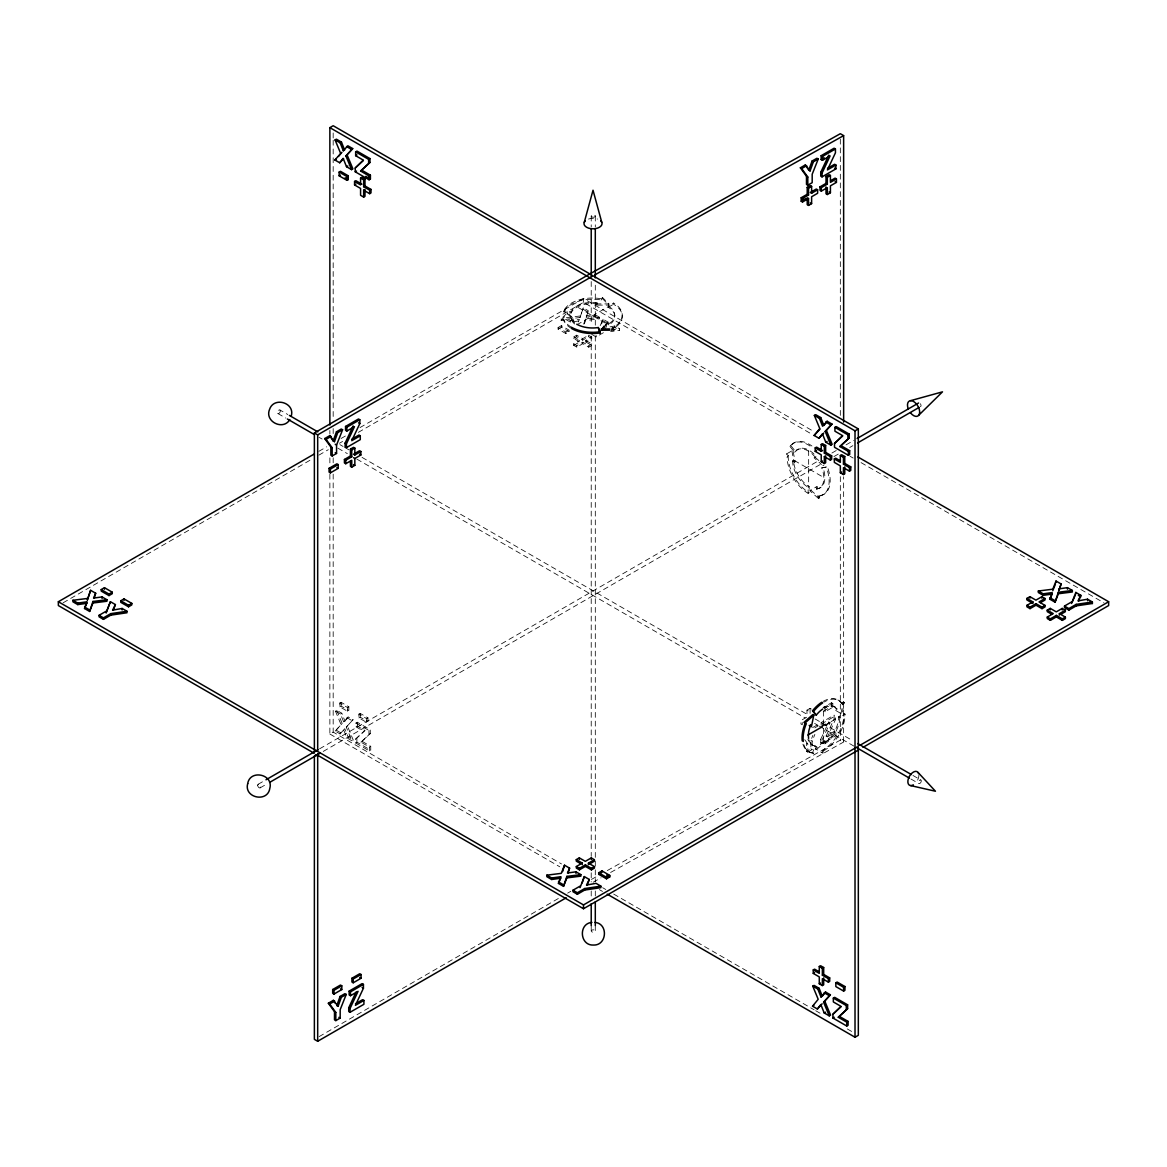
<?xml version="1.0" encoding="UTF-8"?>
<svg xmlns="http://www.w3.org/2000/svg" width="1167" height="1167" viewBox="0 0 1167 1167"><rect width="100%" height="100%" fill="white"/><g stroke="black" fill="none" stroke-linecap="round" stroke-linejoin="round"><path stroke-width="0.75" stroke-dasharray="5 3.75" d="M786.441 453.978L788.265 455.611L787.127 456.953A29.7 17.155 60 0 0 808.133 493.335L809.183 492.737L809.183 486.61A22.217 12.822 60 0 1 794.012 464.408L793.575 460.309L792.524 460.921L792.962 465.02A22.217 12.822 60 0 0 808.133 487.223L808.133 493.335M788.265 455.611L788.177 456.341A29.7 17.155 60 0 0 809.183 492.737M821.874 752.627L823.056 749.943A29.7 17.155 -60 0 0 844.062 713.562L845.112 714.16A29.7 17.155 -60 0 1 824.106 750.541L822.37 750.235M823.785 743.291L824.223 741.133L825.273 741.731L824.836 743.89L823.785 743.291L827.111 740.855A22.217 12.822 -60 0 0 838.767 716.611L844.062 713.562M823.421 750.833L822.925 753.24L815.441 748.922L824.223 741.133M840.984 713.518L843.347 702.009L844.397 702.622L842.034 714.116L834.551 709.799L836.199 708.34L837.25 708.952L835.601 710.411M808.935 739.747A22.217 12.822 -60 0 0 816.244 746.53L813.603 753.357L812.553 752.759L815.193 745.932A22.217 12.822 -60 0 1 807.885 739.134M583.617 324.09L585.601 319.014L599.59 317.278L599.59 318.795L585.601 320.531L584.288 323.915M580.028 315.994L565.557 317.803L565.557 319.32L580.028 317.512L583.267 307.84L588.343 310.787L586.213 317.161L594.718 315.98L599.59 318.795M580.028 317.512L583.267 307.84M806.485 751.329L807.797 752.088L807.797 743.919L806.485 743.16L806.485 751.329L810.875 748.791L810.875 740.374L812.888 735.298M807.797 752.088L812.188 749.55L812.188 741.133L814.872 734.349M578.307 321.946L579.415 319.379L570.415 320.619L565.557 317.803M586.213 317.161L588.343 310.787M600.217 325.593L603.062 319.218L608.065 322.107L605.25 329.211M601.647 323.915L603.062 319.218M820.737 739.222L828.774 722.023L830.087 722.781L822.049 739.98L822.049 743.758L820.737 743L820.737 739.222L822.049 739.98M826.105 736.056L834.128 718.945L834.128 715.094L835.441 715.852L835.441 719.703L827.418 736.815L826.105 736.056L834.595 731.155L835.908 731.913L835.908 735.764L822.049 743.758M605.95 326.293L608.065 322.107M343.638 721.877L344.951 721.118L341.814 713.227L336.723 710.295L335.41 711.053L340.501 713.985L343.638 721.877L348.189 716.903L353.047 719.718L346.263 727.129L351.923 740.768L353.236 740.009L347.576 726.37M344.951 721.118L348.189 716.903M336.723 710.295L342.179 723.452L335.192 731.096L340.049 733.912L344.79 728.689L348.145 737.063L353.236 740.009M340.049 733.912L344.79 728.689M335.192 731.096L342.179 723.452M346.263 727.129L353.047 719.718M571.538 328.496A29.7 17.155 0 0 1 563.851 320.808L561.035 320.254L561.035 319.043L567.468 312.61L573.887 319.043L573.887 320.254L571.48 320.254L571.48 319.043L573.887 319.043M561.035 320.254L567.468 313.821L567.468 312.61M563.851 311.925A29.7 17.155 0 0 1 600.232 299.802L601.136 300.021L602.478 297.468L608.911 303.901L608.911 305.112L596.045 305.112L597.241 302.691L592.544 302.326A22.217 12.822 0 0 0 571.086 311.837L563.851 310.714L563.851 311.925L571.086 313.048A22.217 12.822 0 0 1 592.544 303.537L597.241 303.901L597.241 302.691M596.045 305.112L597.241 303.901M601.136 300.021L602.478 297.468M605.075 325.141L607.686 322.544L608.882 324.966L611.785 322.778A22.217 12.822 0 0 0 608.255 307.3L608.255 306.09L613.55 303.026L613.55 304.237A29.7 17.155 0 0 1 613.55 328.496L612.763 328.846L614.119 330.188L612.763 327.635L613.55 327.285A29.7 17.155 0 0 0 613.55 303.026M604.2 327.227L607.686 322.544M355.57 739.149L364.921 730.484L357.306 726.078L355.993 726.837L355.993 722.986L357.306 722.227L370.275 729.725L370.275 733.562L360.939 742.168L369.428 747.084L370.741 746.326L370.741 750.162L369.428 750.921L355.57 742.927L355.57 739.149L364.921 730.484M360.939 742.168L370.275 733.562M823.056 701.425A29.7 17.155 -60 0 1 841.247 703.059L843.347 702.009M841.509 703.643L842.559 704.241L844.397 702.622M816.492 749.52L825.273 741.731M608.882 323.74L611.785 321.567A22.217 12.822 0 0 0 608.255 306.09M824.836 743.89L828.162 741.468A22.217 12.822 -60 0 0 839.817 717.224L845.112 714.16M318.81 451.352L326.702 446.801M341.041 438.515L345.768 435.802M359.932 427.618L583.5 298.548L813.749 431.469M63.091 602.814L312.493 458.821M318.81 455.174L328.292 449.703M339.466 443.256L342.617 441.432M358.357 432.344L583.5 302.355L812.174 434.387M558.074 327.548L561.327 325.666L569.117 330.159L569.117 331.676L565.849 333.558L558.074 329.065L558.074 327.548L565.849 332.041L569.117 330.159M558.074 329.065L561.327 327.183L569.117 331.676M576.834 324.834L608.255 306.688M608.255 307.3L613.55 304.237M573.653 336.942L579.663 340.414L579.663 341.931L573.653 338.459L573.653 336.942L576.673 335.192L582.683 338.663L588.649 335.221L591.742 337.015L591.742 338.518L585.79 341.96L585.79 340.458L591.742 337.015M573.653 338.459L576.673 336.709L582.683 340.18L588.649 336.738L591.742 338.518M585.79 340.458L591.8 343.915L591.8 345.432L588.766 347.183L582.756 343.711L576.79 347.153L573.697 345.374L573.697 343.857L579.663 340.414M573.697 345.374L579.663 341.931M573.697 343.857L576.79 345.636L582.756 342.194L588.766 345.665L591.8 343.915M591.727 334.375L596.118 336.898L603.412 332.697M339.743 703.045L341.056 702.286L348.845 706.779L348.845 710.543L347.533 711.301L339.743 706.808L339.743 703.045L347.533 707.538L348.845 706.779M793.283 443.358L794.333 442.745M815.31 457.187L812.203 453.905A22.217 12.822 60 0 0 794.537 452.154L789.942 446.45L790.993 445.838A29.7 17.155 60 0 1 811.926 446.013M339.743 706.808L341.056 706.05L348.845 710.543M797.032 449.835L798.082 449.237M340.501 713.985L341.814 713.227M794.537 452.154L795.588 451.556A22.217 12.822 60 0 1 813.253 453.307L816.36 456.574L814.099 457.872L821.539 464.481M792.524 460.921L794.173 462.38L795.223 461.767L792.874 450.272L785.391 454.59L787.214 456.209M358.867 714.146L360.18 713.387L367.97 717.88L367.97 721.644L366.657 722.402L358.867 717.909L358.867 714.146L366.657 718.624L367.97 717.88M329.867 474.225L329.867 734.028L333.178 732.117L561.502 863.945M358.867 717.909L360.18 717.151L367.97 721.644M258.111 784.312L264.413 780.679M319.583 748.82L817.702 461.242M831.896 453.044L836.622 450.316M846.075 444.86L853.967 440.309M260.153 787.856L266.455 784.209M323.215 751.446L821.32 463.868M833.938 456.589L838.665 453.861M849.707 447.486L852.858 445.663M822.881 465.677L823.931 465.064M816.141 486.989L816.579 489.148L819.249 488.317A22.217 12.822 60 0 0 821.743 467.865L827.374 466.844A29.7 17.155 60 0 1 819.686 495.552L817.994 496.092L818.49 498.484L819.54 497.886L819.044 495.479M355.993 722.986L368.962 730.469L370.275 729.725M821.743 467.865L827.374 466.844M355.57 742.927L356.883 742.168L370.741 750.162M808.133 487.223L809.183 486.61M816.579 489.148L820.299 487.718A22.217 12.822 60 0 0 822.793 467.267M819.249 488.317L820.299 487.718M822.998 494.808L824.048 494.195M806.966 710.149L810.073 708.354L811.386 709.113L808.279 710.907L806.966 710.149L806.966 717.034L800.956 720.491L800.956 723.992L802.269 724.751L802.269 721.25L800.956 720.491M832.83 703.497L831.517 702.738L823.727 707.231L825.04 707.99L832.83 703.497L832.83 707.275L825.04 711.768L823.727 711.009L831.517 706.516L832.83 707.275M821.16 725.145L821.16 722.577L834.128 715.094M821.16 722.577L822.472 723.336L835.441 715.852M821.16 726.428L828.774 722.023M823.581 725.991L839.292 716.917M830.087 722.781L822.472 727.187L822.472 723.336M827.418 736.815L835.908 731.913M820.737 743L834.595 735.006L834.595 731.155M319.087 1036.632L559.795 897.671M567.658 893.12L570.809 891.311M591.436 879.422L596.191 876.767M607.292 870.553L840.328 740.111L843.639 742.022L843.639 476.763M593.157 882.223L601.093 877.788M610.604 872.464L843.639 742.022M610.02 326.848L614.79 325.987L619.619 328.788L619.619 330.305L610.618 331.632M611.61 328.073L614.79 327.504L619.619 330.305M610.618 330.115L619.619 328.788M586.213 315.644L594.718 314.463L599.59 317.278M565.557 319.32L570.415 322.136L579.415 320.896L579.415 319.379M596.045 303.901L608.911 303.901M561.035 319.043L563.851 319.598A29.7 17.155 0 0 0 571.538 327.285M611.202 328.977L614.119 328.977M611.202 330.188L614.119 330.188M817.994 496.092L818.636 496.15A29.7 17.155 60 0 0 826.324 467.456M601.136 298.81L600.232 298.592A29.7 17.155 0 0 0 563.851 310.714M850.014 456.239L853.165 458.048M861.056 462.613L1103.924 602.828M583.267 309.357L588.343 312.304M603.062 320.735L608.065 323.624M578.263 307.519L608.255 324.834M794.377 460.527L824.369 477.843M585.79 341.96L591.8 345.432M837.906 699.952L838.956 700.565M823.056 707.538A22.217 12.822 -60 0 1 834.157 706.443L837.25 708.952M838.767 716.611L839.817 717.224M834.128 718.945L835.441 719.703M279.934 409.996A2.042 1.182 -60 0 1 279.278 413.147A2.042 1.182 -60 0 1 277.513 412.126A2.042 1.182 -60 0 1 279.934 409.996L287.826 414.548M339.918 444.627L343.069 446.45M344.659 447.355L349.385 450.097M362.018 457.376L808.775 715.313M815.091 718.96L852.975 740.841M912.973 775.471L920.865 780.023A2.042 1.182 -60 0 1 920.209 783.188A2.042 1.182 -60 0 1 918.444 782.167A2.042 1.182 -60 0 1 920.865 780.023M277.892 413.526L285.784 418.078M318.927 437.231L322.092 439.04M337.876 448.157L347.343 453.627M356.825 459.098L805.157 717.938M814.624 723.409L817.79 725.232M819.365 726.151L854.098 746.194M910.931 779.002L918.823 783.568M810.875 740.374L812.188 741.133M815.193 745.932L816.244 746.53M811.94 744.925L812.991 745.523M810.875 748.791L812.188 749.55M808.206 751.417L809.256 752.015M346.876 717.661L351.734 720.477M355.993 726.837L363.608 731.242M362.251 741.41L370.741 746.326M336.504 730.338L341.362 733.153M351.923 740.768L346.832 737.821L343.477 729.448M602.624 887.693L605.79 889.517M613.682 894.068L814.128 1009.805M815.704 1010.71L820.445 1013.452M847.271 1028.929L853.588 1032.576M329.867 734.028L559.766 866.775M599.327 889.604L602.478 891.428M815.149 457.274L819.905 461.49M793.575 460.309L795.223 461.767M810.759 490.096L819.54 497.886M818.49 498.484L809.708 490.694L817.192 486.376L817.629 488.535M834.157 706.443L836.199 708.34M602.478 298.679L608.911 305.112M607.686 323.755L608.882 324.966M567.468 313.821L573.887 320.254M790.993 445.838L795.588 451.556M804.734 739.688L807.797 743.919M571.48 319.043L573.303 321.567A22.217 12.822 0 0 0 576.834 324.222M571.48 320.254L573.303 322.778A22.217 12.822 0 0 0 576.834 325.433M842.559 704.241L842.297 703.657A29.7 17.155 -60 0 0 824.106 702.038M335.41 711.053L340.866 724.211M791.824 450.87L794.173 462.38M840.328 139.15L840.328 416.604M840.328 476.676L840.328 740.111M831.517 702.738L831.517 706.516M825.04 707.99L825.04 711.768M823.581 711.141L823.581 744.123M810.073 708.354L810.073 715.24M808.658 450.637L808.658 486.916M622.244 315.163L622.244 316.374M614.79 325.987L614.79 327.504M614.761 315.163L614.761 316.374M612.763 327.635L612.763 328.846M596.118 335.396L596.118 336.898M595.301 216.055L595.301 226.967M595.301 285.186L595.301 325.199M595.301 336.125L595.301 881.902M595.301 890.99L595.301 896.446M595.301 925.562L595.301 931.018A2.042 1.182 0 0 1 592.238 932.039A2.042 1.182 0 0 1 592.238 929.997A2.042 1.182 0 0 1 595.301 931.018M594.718 314.463L594.718 315.98M591.217 216.055L591.217 226.967M591.217 281.539L591.217 325.199M591.217 336.125L591.217 856.432M591.217 872.799L591.217 881.902M591.217 890.99L591.217 896.446M591.217 925.562L591.217 931.018M588.766 345.665L588.766 347.183M588.649 335.221L588.649 336.738M585.601 319.014L585.601 320.531M583.5 298.548L583.5 302.355M582.683 338.663L582.683 340.18M582.756 342.194L582.756 343.711M576.673 335.192L576.673 336.709M576.79 345.636L576.79 347.153M571.086 311.837L571.086 313.048M570.415 320.619L570.415 322.136M565.849 332.041L565.849 333.558M563.719 319.043L563.719 320.254M561.327 325.666L561.327 327.183M369.428 747.084L369.428 750.921M368.962 730.469L368.962 734.32M366.657 718.624L366.657 722.402M360.18 713.387L360.18 717.151M357.306 722.227L357.306 726.078M356.883 738.39L356.883 742.168M347.533 707.538L347.533 711.301M341.056 702.286L341.056 706.05M333.178 132.98L333.178 138.421M333.178 140.23L333.178 419.493M333.178 428.566L333.178 433.993M333.178 457.785L333.178 463.241M333.178 474.138L333.178 732.117M329.867 430.463L329.867 434.095M329.867 457.887L329.867 465.152M920.34 403.738A2.042 1.182 60 0 1 920.34 406.627M789.942 446.45A29.7 17.155 60 0 1 812.247 447.661M824.106 708.15A22.217 12.822 -60 0 1 835.207 707.056M813.603 753.357A29.7 17.155 -60 0 1 803.275 741.483M812.553 752.759A29.7 17.155 -60 0 1 802.765 743.671M588.504 219.06A9.044 5.222 0 0 1 597.533 219.06M918.881 775.282A7.804 4.508 -60 0 1 916.124 782.401M816.915 725.13L812.072 727.931L813.384 728.689L818.227 725.889L816.915 725.13M257.688 785.26A2.042 1.182 60 0 0 259.862 787.944A2.042 1.182 60 0 0 259.862 785.055A2.042 1.182 60 0 0 257.688 785.26M591.815 216.887A2.042 1.182 0 0 0 595.243 216.362A2.042 1.182 0 0 0 592.734 214.918A2.042 1.182 0 0 0 591.815 216.887"/><path stroke-width="1.5" d="M291.312 415.817C295.061 402.6 273.822 396.415 269.592 409.34C264.296 421.579 283.304 430.959 289.839 419.551M810.365 726.122L810.686 724.576M803.275 741.483A29.7 17.155 -60 0 1 805.916 724.663L806.339 723.788L803.932 722.402L812.728 714.612L813.778 715.225L811.415 726.72L809.169 725.422M584.288 222.241L593.026 190.221L601.749 222.241M810.219 726.034L808.935 730.352A22.217 12.822 -60 0 0 808.629 738.375M334.462 441.68L333.149 440.922L336.446 431.805L341.275 429.018L342.587 429.777L336.563 445.006L336.563 453.438L332.172 455.961L330.859 455.218L330.859 447.034L324.718 438.573L329.721 435.685L334.462 441.68L337.759 432.563L342.587 429.777M340.078 996.458L336.767 1005.575L338.08 1006.333L341.391 997.216L346.22 994.43L344.907 993.671L340.078 996.458L341.391 997.216M810.088 170.922L808.775 170.163L812.072 161.046L816.915 158.26L818.227 159.018L812.188 174.248L812.188 182.679L807.797 185.203L806.485 184.459L806.485 176.275L800.358 167.815L805.347 164.926L810.088 170.922L813.384 161.805L818.227 159.018M89.64 611.45L92.952 601.472L106.926 599.736L106.926 601.253L92.952 602.989L89.64 611.45L84.549 608.518L86.766 601.836L77.751 603.076L72.894 600.276L72.894 601.793L77.751 604.594L86.766 603.354L86.766 601.836M563.544 886.351L566.856 876.373L580.845 874.637L580.845 876.154L566.856 877.89L563.544 886.351L558.453 883.404L560.671 876.738L551.67 877.978L546.812 875.177L546.812 876.68L551.67 879.495L560.671 878.255L560.671 876.738M1055.056 602.187L1058.367 592.223L1072.342 590.473L1072.342 591.99L1058.367 593.74L1055.056 602.187L1049.964 599.255L1052.182 592.573L1043.181 593.813L1038.324 591.013L1038.324 592.53L1043.181 595.33L1052.182 594.091L1049.964 599.255M90.603 590.312L87.365 599.984L90.603 590.312L95.679 593.244L94.264 598M346.22 994.43L340.18 1009.659L340.18 1018.091L335.804 1020.614L334.491 1019.856L334.491 1011.687L328.35 1003.226L333.354 1000.338L338.08 1006.333M568.183 872.901L569.598 868.146L564.507 865.214L561.283 873.354L546.812 875.177M562.582 871.618L564.507 865.214M1061.095 583.981L1058.98 590.356L1061.095 583.981L1056.018 581.049L1052.794 589.204L1038.324 591.013M1052.794 590.721L1055.376 584.2M84.549 608.518L86.766 603.354M558.453 883.404L560.671 878.255M95.679 593.244L93.55 598.102L102.054 596.92L106.926 599.736M569.598 868.146L567.468 873.004L575.973 871.822L580.845 874.637M110.398 601.691L106.139 612.748L110.398 601.691L115.402 604.579L113.287 610.283M580.057 887.649L584.317 876.577L589.32 879.466L587.205 885.169M582.187 882.879L584.317 876.577M1071.554 603.485L1075.828 592.428L1080.817 595.316L1078.702 601.02M1072.269 601.895L1075.113 595.535M351.88 439.113L358.969 435.028L360.282 435.787L360.282 439.638L346.424 447.632L345.111 446.873L345.111 443.095L353.149 425.911M346.424 447.632L346.424 443.854L354.462 426.67L346.847 431.061L345.534 430.302L345.534 426.451L358.502 418.968L359.815 419.726L359.815 423.577L351.778 440.688L360.282 435.787M355.512 1003.766L362.601 999.681L363.914 1000.44L363.914 1004.291L350.042 1012.285L348.729 1011.526L348.729 1007.748L356.037 992.125M350.042 1012.285L350.042 1008.507L358.079 991.323L350.465 995.714L349.152 994.955L349.152 991.104L362.12 983.621L363.433 984.379L363.433 988.23L355.41 1005.341L363.914 1000.44M827.52 168.354L834.595 164.27L835.908 165.028L835.908 168.879L822.049 176.873L820.737 176.115L820.737 172.337L828.774 155.153M822.049 176.873L822.049 173.095L830.087 155.911L822.472 160.302L821.16 159.543L821.16 155.692L834.128 148.209L835.441 148.968L835.441 152.819L827.418 169.93L835.908 165.028M805.288 723.175L804.865 724.065A29.7 17.155 -60 0 0 802.225 740.87M115.402 604.579L112.586 610.151L122.127 608.459L126.97 611.245L126.97 612.763L110.763 615.155L103.455 619.371L99.064 616.832L99.064 615.315L106.139 611.231M589.32 879.466L586.505 885.053L596.045 883.346L600.874 886.147L600.874 887.664L584.667 890.056L577.373 894.272L572.982 891.734L572.982 890.217L580.057 886.132M1080.817 595.316L1078.002 600.888L1087.542 599.196L1092.385 601.982L1092.385 603.499L1076.178 605.892L1068.87 610.108L1064.479 607.569L1064.479 606.052L1071.554 601.968M343.302 150.747L344.615 149.989L341.464 142.097L336.388 139.165L335.075 139.923L340.151 142.855L343.302 150.747L347.839 145.773L352.711 148.588L345.913 155.984L351.588 169.623L352.901 168.879L347.226 155.226M827.111 421.272L822.575 426.247L819.424 418.34L814.347 415.408L815.66 414.65L820.737 417.582L823.887 425.488L827.111 421.272L831.983 424.073L825.2 431.484L830.86 445.123L832.173 444.364L826.513 430.725M820.984 996.983L822.297 996.224L819.146 988.318L814.07 985.386L812.757 986.144L817.834 989.076L820.984 996.983L825.521 992.008L830.393 994.809L823.596 1002.22L829.27 1015.859L830.583 1015.1L824.909 1001.461M822.297 996.224L825.521 992.008M338.43 156.451L341.829 152.323L334.856 159.967L339.714 162.767L343.142 158.318L346.497 166.691L351.588 169.623M343.594 158.668L339.714 162.767M814.347 415.408L819.788 428.566L814.128 435.466L818.986 438.267L822.414 433.803L825.769 442.191L830.86 445.123M823.727 433.045L818.986 438.267M812.757 986.144L818.198 999.302L812.538 1006.202L817.396 1009.003L820.824 1004.539L824.179 1012.927L829.27 1015.859M822.137 1003.795L817.396 1009.003M345.913 155.984L352.711 148.588M819.978 429.193L814.128 435.466M825.2 431.484L831.983 424.073M823.596 1002.22L830.393 994.809M609.743 330.188L601.253 330.188L604.2 326.016M601.253 330.188L604.2 327.227M355.235 168.004L363.273 160.098L355.658 155.707L355.658 151.856L356.971 151.097L369.939 158.581L369.939 162.432L360.603 171.038L369.093 175.94L370.406 175.181L370.406 179.032L369.093 179.791L355.235 171.797L355.235 168.004L363.433 160.477M834.507 443.504L842.545 435.597L834.93 431.207L834.93 427.355L836.243 426.597L849.211 434.08L849.211 437.931L839.875 446.538L848.365 451.439L849.678 450.681L849.678 454.532L848.365 455.29L834.507 447.282L834.507 443.504L842.705 435.962M918.867 415.116L942.498 391.849L910.537 400.675M832.917 1014.24L840.955 1006.333L833.34 1001.942L833.34 998.091L834.653 997.333L847.621 1004.816L847.621 1008.667L838.285 1017.274L846.775 1022.175L848.088 1021.417L848.088 1025.268L846.775 1026.026L832.917 1018.018L832.917 1014.24L841.115 1006.713M360.603 171.038L369.939 162.432M839.875 446.538L849.211 437.931M838.285 1017.274L847.621 1008.667M804.982 723.015L813.778 715.225M329.867 425.036L329.867 127.641L333.178 125.73L592.063 275.193M340.151 142.855L341.464 142.097M334.856 159.967L336.169 159.208M355.658 155.707L356.971 154.948M346.497 166.691L347.81 165.933M339.159 172.06L340.472 171.301L348.262 175.794L348.262 179.558L346.949 180.316L339.159 175.823L339.159 172.06L346.949 176.553L348.262 175.794M339.159 175.823L340.472 175.065M355.658 151.856L368.626 159.339L369.939 158.581M355.235 171.797L356.548 171.038M363.666 197.092L363.666 190.206L364.979 189.448L364.979 196.333L363.666 197.092L360.574 195.312L360.574 188.427L354.564 184.955L354.564 181.454L355.877 180.695L361.887 184.167M354.564 181.454L360.574 184.926L360.574 178.04L361.887 177.282L364.979 179.076L364.979 185.961L370.989 189.419L370.989 192.92L369.676 193.678L363.666 190.206M354.564 184.955L355.877 184.196M360.574 178.04L363.666 179.835L364.979 179.076M363.666 179.835L363.666 186.72L364.979 185.961M363.666 186.72L369.676 190.177L370.989 189.419M314.375 752.846L314.375 432.972L589.846 273.924L840.328 133.709L843.639 135.62L843.639 422.133M314.375 432.972L317.687 434.883L593.157 275.835L858.328 428.916L858.328 746.253M324.718 438.573L326.031 439.332L331.034 436.443M345.534 426.451L346.847 427.21L359.815 419.726M821.16 155.692L822.472 156.451L835.441 148.968M800.358 167.815L801.671 168.573L806.66 165.685M821.16 159.543L824.208 157.793M313.835 753.051L58.35 605.556L58.35 601.734L314.083 454.094M101.223 589.583L104.476 587.701L112.265 592.194L112.265 593.711L108.998 595.593L101.223 591.1L101.223 589.583L108.998 594.076L112.265 592.194M350.436 461.228L350.436 466.392L351.748 467.15L351.748 460.265L345.738 463.737L344.425 462.978L344.425 459.477L350.436 456.005L350.436 449.12L353.528 447.34L354.841 448.099L354.841 454.984L353.528 454.226L359.538 450.754L360.851 451.512L360.851 455.013L354.841 458.471L353.528 457.712M350.436 449.12L351.748 449.878L354.841 448.099M808.527 198.521L802.517 201.993L801.204 201.235L801.204 197.734L807.214 194.276L807.214 187.391L810.306 185.597L811.619 186.355L811.619 193.241L810.306 192.482L816.317 189.01L817.629 189.769L817.629 193.27L811.619 196.742L811.619 203.627L808.527 205.407L807.214 204.648L807.214 197.763L808.527 198.521L808.527 205.407M827.33 194.524L827.33 187.639L821.32 191.111L820.007 190.352L820.007 186.851L826.017 183.379L826.017 176.494L829.11 174.714L830.423 175.473L830.423 182.358L836.433 178.887L836.433 182.388L830.423 185.845L830.423 192.73L827.33 194.524L826.017 193.766L826.017 186.88M807.214 187.391L808.527 188.15L811.619 186.355M826.017 176.494L827.33 177.253L830.423 175.473M329.079 468.317L336.869 463.824L338.182 464.583L338.182 468.361L330.392 472.854L329.079 472.095L329.079 468.317L330.392 469.076L338.182 464.583M344.425 459.477L345.738 460.236L351.748 456.764L351.748 449.878M354.841 454.984L360.851 451.512M830.612 180.725L835.12 178.128L836.433 178.887M801.204 197.734L802.517 198.492L808.527 195.02L808.527 188.15M811.619 193.241L817.629 189.769M820.007 186.851L821.32 187.61L827.33 184.138L827.33 177.253M801.204 201.235L805.711 198.638M351.748 467.15L354.841 465.356L354.841 458.471M120.755 600.786L124.023 598.904L131.813 603.397L131.813 604.914L128.545 606.796L120.755 602.303L120.755 600.786L128.545 605.279L131.813 603.397M99.064 615.315L103.455 617.854L110.763 613.638L126.97 611.245M819.424 418.34L820.737 417.582M815.222 447.865L816.535 447.107L822.545 450.579L821.232 451.337L815.222 447.865L815.222 451.366L821.232 454.838L821.232 461.724L824.34 463.503L825.653 462.745L825.653 455.874L824.34 456.618L824.34 463.503M821.232 451.337L821.232 444.452L822.545 443.693L825.653 445.488L825.653 452.373L831.663 455.845L831.663 459.331L830.35 460.09L824.34 456.618M825.769 442.191L827.082 441.432M815.222 451.366L816.535 450.608M821.232 444.452L824.34 446.246L825.653 445.488M834.93 427.355L847.898 434.839L849.211 434.08M329.867 127.641L855.017 430.827L858.328 428.916M824.34 446.246L824.34 453.132L825.653 452.373M265.988 779.775L318.007 749.739M857.118 438.486L918.589 402.994M821.232 461.724L822.545 460.965M824.34 453.132L830.35 456.603L831.663 455.845M269.621 782.401L320.05 753.269M857.585 442.935L919.056 407.443M844.762 466.902L844.762 473.787L843.449 474.546L840.342 472.752L840.342 465.866L834.332 462.395L834.332 458.908L835.645 458.15L840.152 460.746M834.332 458.908L840.342 462.38L840.342 455.495L841.655 454.736L844.762 456.516L844.762 463.401L850.772 466.873L850.772 470.374L849.459 471.132L843.449 467.661L843.449 474.546M840.342 455.495L843.449 457.274L844.762 456.516M843.449 457.274L843.449 464.16L844.762 463.401M840.342 472.752L841.655 471.993M843.449 464.16L849.459 467.631L850.772 466.873M351.923 978.252L359.713 973.759L361.026 974.503L361.026 978.282L353.236 982.774L351.923 982.016L351.923 978.252L353.236 978.996L361.026 974.503M332.683 989.528L340.472 985.036L341.785 985.794L341.785 989.558L333.995 994.051L332.683 993.292L332.683 989.528L333.995 990.287L341.785 985.794M1026.887 598.423L1032.897 601.895L1032.897 603.412L1026.887 599.94L1026.887 598.423L1029.921 596.673L1035.931 600.144L1041.883 596.702L1044.99 598.496L1044.99 600.013L1040.512 602.595M580.787 863.74L576.279 861.144L576.279 859.627L579.313 857.876L585.323 861.348L591.29 857.905L594.382 859.7L594.382 861.217L589.904 863.784M328.35 1003.226L329.663 1003.985L334.666 1001.096M349.152 991.104L350.465 991.862L363.433 984.379M1044.99 598.496L1039.024 601.939L1045.034 605.41L1045.034 606.928L1042.014 608.663L1036.004 605.206L1030.038 608.649L1026.931 606.855L1026.931 605.337L1032.897 601.895M588.416 864.645L588.416 863.142L594.426 866.6L594.426 868.117L591.406 869.867L585.396 866.395L579.43 869.838L576.323 868.058L576.323 866.541L582.289 863.099L582.289 864.616M807.87 735.05L822.006 726.895M1026.931 605.337L1030.038 607.132L1036.004 603.689L1042.014 607.161L1045.034 605.41M576.323 866.541L579.43 868.321L585.396 864.878L591.406 868.35L594.426 866.6M588.416 863.142L594.382 859.7M1051.744 614.25L1047.237 611.654L1047.237 610.137L1050.271 608.386L1056.281 611.858L1062.233 608.415L1065.34 610.21L1065.34 611.712L1060.861 614.294M598.715 872.799L601.982 870.918L609.758 875.41L609.758 876.928L606.504 878.809L598.715 874.316L598.715 872.799L606.504 877.292L609.758 875.41M598.715 874.316L600.888 873.062M1059.373 615.155L1059.373 613.638L1065.383 617.11L1065.383 618.627L1062.349 620.377L1056.339 616.905L1050.388 620.348L1047.28 618.568L1047.28 617.051L1053.247 613.609L1047.237 610.137M314.375 755.939L314.375 1039.359L317.687 1041.27L566.258 897.759M1047.28 617.051L1050.388 618.831L1056.339 615.388L1062.349 618.86L1065.383 617.11M1059.373 613.638L1065.34 610.21M1064.479 606.052L1068.87 608.591L1076.178 604.375L1092.385 601.982M572.982 890.217L577.373 892.755L584.667 888.539L600.874 886.147M58.35 601.734L583.5 904.921L857.22 746.895M859.889 745.348L1108.65 601.734L1108.65 605.556L863.04 747.347M318.562 755.778L583.5 908.743L858.328 750.075M823.683 977.917L823.683 984.802L822.37 985.561L819.278 983.766L819.278 976.881L813.268 973.409L813.268 969.908L814.581 969.15L819.088 971.761M813.268 969.908L819.278 973.38L819.278 966.495L820.591 965.736L823.683 967.531L823.683 974.416L829.693 977.888L829.693 981.374L828.38 982.133L822.37 978.675L822.37 985.561M813.268 973.409L814.581 972.651M819.278 966.495L822.37 968.289L823.683 967.531M822.37 968.289L822.37 975.174L823.683 974.416M819.278 983.766L820.591 983.008M822.37 975.174L828.38 978.646L829.693 977.888M817.834 989.076L819.146 988.318M835.835 982.804L837.147 982.045L844.937 986.538L844.937 990.316L843.624 991.075L835.835 986.582L835.835 982.804L843.624 987.297L844.937 986.538M812.538 1006.202L813.851 1005.443M824.179 1012.927L825.492 1012.168M833.34 998.091L846.308 1005.575L847.621 1004.816M832.917 1018.018L834.23 1017.259M607.219 894.155L855.017 1037.23L858.328 1035.319L858.328 747.536M594.747 274.945L843.639 135.62M591.917 922.397C578.234 923.505 579.736 945.708 593.39 945.051C607.044 945.708 608.547 923.505 594.878 922.397M1058.98 588.839L1067.469 587.657L1072.342 590.473M72.894 600.276L87.365 598.467M601.253 328.977L609.743 328.977M910.596 785.581L935.438 791.226L918.137 772.525M834.595 168.121L835.908 168.879M812.072 161.046L813.384 161.805M820.737 172.337L822.049 173.095M835.12 181.629L836.433 182.388M826.017 183.379L827.33 184.138M806.485 176.275L807.797 177.034L807.797 185.203M829.11 191.971L830.423 192.73M807.214 194.276L808.527 195.02M810.306 202.868L811.619 203.627M825.798 422.031L830.671 424.832M346.526 146.531L351.398 149.347M841.188 445.779L849.678 450.681M361.916 170.28L370.406 175.181M857.905 456.968L1108.65 601.734M365.782 176.363L370.406 179.032M1078.323 595.389L1080.817 596.833M1089.963 602.099L1092.385 603.499M345.14 177.763L348.262 179.558M1049.964 597.737L1055.056 600.669M358.502 422.819L359.815 423.577M336.446 431.805L337.759 432.563M821.685 702.271A29.7 17.155 -60 0 0 812.553 710.747L816.244 715.108A22.217 12.822 -60 0 1 822.735 709.011M345.111 443.095L346.424 443.854M816.244 715.108L812.553 710.747M359.538 454.255L360.851 455.013M289.401 415.452L317.818 431.863M857.716 743.569L911.383 774.552M335.25 444.248L336.563 445.006M287.359 418.997L314.2 434.489M857.249 748.018L909.341 778.097M350.436 456.005L351.748 456.764M330.859 447.034L332.172 447.792L332.172 455.961M335.25 452.679L336.563 453.438M353.528 464.597L354.841 465.356M336.869 467.602L338.182 468.361M824.208 992.767L829.081 995.568M606.65 875.133L609.758 876.928M576.279 859.627L582.289 863.099M839.598 1016.515L848.088 1021.417M84.549 607L89.64 609.933M558.453 881.887L563.544 884.834M315.469 754.757L317.687 756.041M359.713 977.523L361.026 978.282M362.12 987.472L363.433 988.23M340.472 988.799L341.785 989.558M348.729 1007.748L350.042 1008.507M334.491 1011.687L335.804 1012.445L335.804 1020.614M338.868 1017.332L340.18 1018.091M801.671 168.573L807.797 177.034M326.031 439.332L332.172 447.792M329.663 1003.985L335.804 1012.445M805.347 164.926L808.775 170.163M329.721 435.685L333.149 440.922M333.354 1000.338L335.06 1002.949M576.834 324.222A22.217 12.822 0 0 0 598.292 327.548L600.232 332.931A29.7 17.155 0 0 1 571.538 328.496M600.232 332.931L598.292 327.548M335.075 139.923L340.516 153.081M1087.542 599.196L1087.542 600.713M1076.178 604.375L1076.178 605.892M1075.828 592.428L1075.828 593.945M1068.87 608.591L1068.87 610.108M1067.469 587.657L1067.469 589.175M1062.233 608.415L1062.233 609.933M1062.349 618.86L1062.349 620.377M1058.367 592.223L1058.367 593.74M1056.339 615.388L1056.339 616.905M1056.018 581.049L1056.018 582.566M1050.271 608.386L1050.271 609.903M1050.388 618.831L1050.388 620.348M1043.181 593.813L1043.181 595.33M1042.014 607.161L1042.014 608.663M1041.883 596.702L1041.883 598.219M1036.004 603.689L1036.004 605.206M1030.038 607.132L1030.038 608.649M1029.921 596.673L1029.921 598.19M855.017 430.827L855.017 1037.23M849.459 467.631L849.459 471.132M848.365 451.439L848.365 455.29M847.898 434.839L847.898 438.69M846.775 1022.175L846.775 1026.026M846.308 1005.575L846.308 1009.426M843.624 987.297L843.624 991.075M830.35 456.603L830.35 460.09M828.38 978.646L828.38 982.133M822.472 156.451L822.472 160.302M821.32 187.61L821.32 191.111M802.517 198.492L802.517 201.993M606.504 877.292L606.504 878.809M601.982 870.918L601.982 872.435M595.301 228.79L595.301 277.906M595.301 901.916L595.301 925.562M591.217 228.79L591.217 276.083M591.29 857.905L591.29 859.423M591.406 868.35L591.406 869.867M591.217 903.725L591.217 925.562M585.396 864.878L585.396 866.395M584.667 888.539L584.667 890.056M583.5 904.921L583.5 908.743M579.313 857.876L579.313 859.393M579.43 868.321L579.43 869.838M577.373 892.755L577.373 894.272M575.973 871.822L575.973 873.339M566.856 876.373L566.856 877.89M551.67 877.978L551.67 879.495M369.676 190.177L369.676 193.678M369.093 175.94L369.093 179.791M368.626 159.339L368.626 163.19M353.236 978.996L353.236 982.774M350.465 991.862L350.465 995.714M346.949 176.553L346.949 180.316M346.847 427.21L346.847 431.061M345.738 460.236L345.738 463.737M333.995 990.287L333.995 994.051M330.392 469.076L330.392 472.854M317.687 434.883L317.687 750.396M317.687 753.488L317.687 1041.27M128.545 605.279L128.545 606.796M124.023 598.904L124.023 600.422M122.127 608.459L122.127 609.976M110.763 613.638L110.763 615.155M108.998 594.076L108.998 595.593M104.476 587.701L104.476 589.218M103.455 617.854L103.455 619.371M102.054 596.92L102.054 598.438M92.952 601.472L92.952 602.989M77.751 603.076L77.751 604.594M600.232 331.72A29.7 17.155 0 0 1 571.538 327.285M813.603 711.345A29.7 17.155 -60 0 1 822.735 702.87M600.845 220.971A9.044 5.222 0 0 1 593.026 228.805A9.044 5.222 0 0 1 585.192 220.971M908.291 409.004A8.621 4.974 60 0 1 912.521 400.996A8.621 4.974 60 0 1 919.581 413.235A8.621 4.974 60 0 1 910.537 412.885M913.353 784.851A7.804 4.508 -60 0 1 907.868 782.196A7.804 4.508 -60 0 1 912.404 772.744A7.804 4.508 -60 0 1 918.692 773.75M247.71 783.626C243.684 797.863 267.535 802.984 269.796 788.454C273.822 774.232 249.971 769.097 247.71 783.626"/></g></svg>
